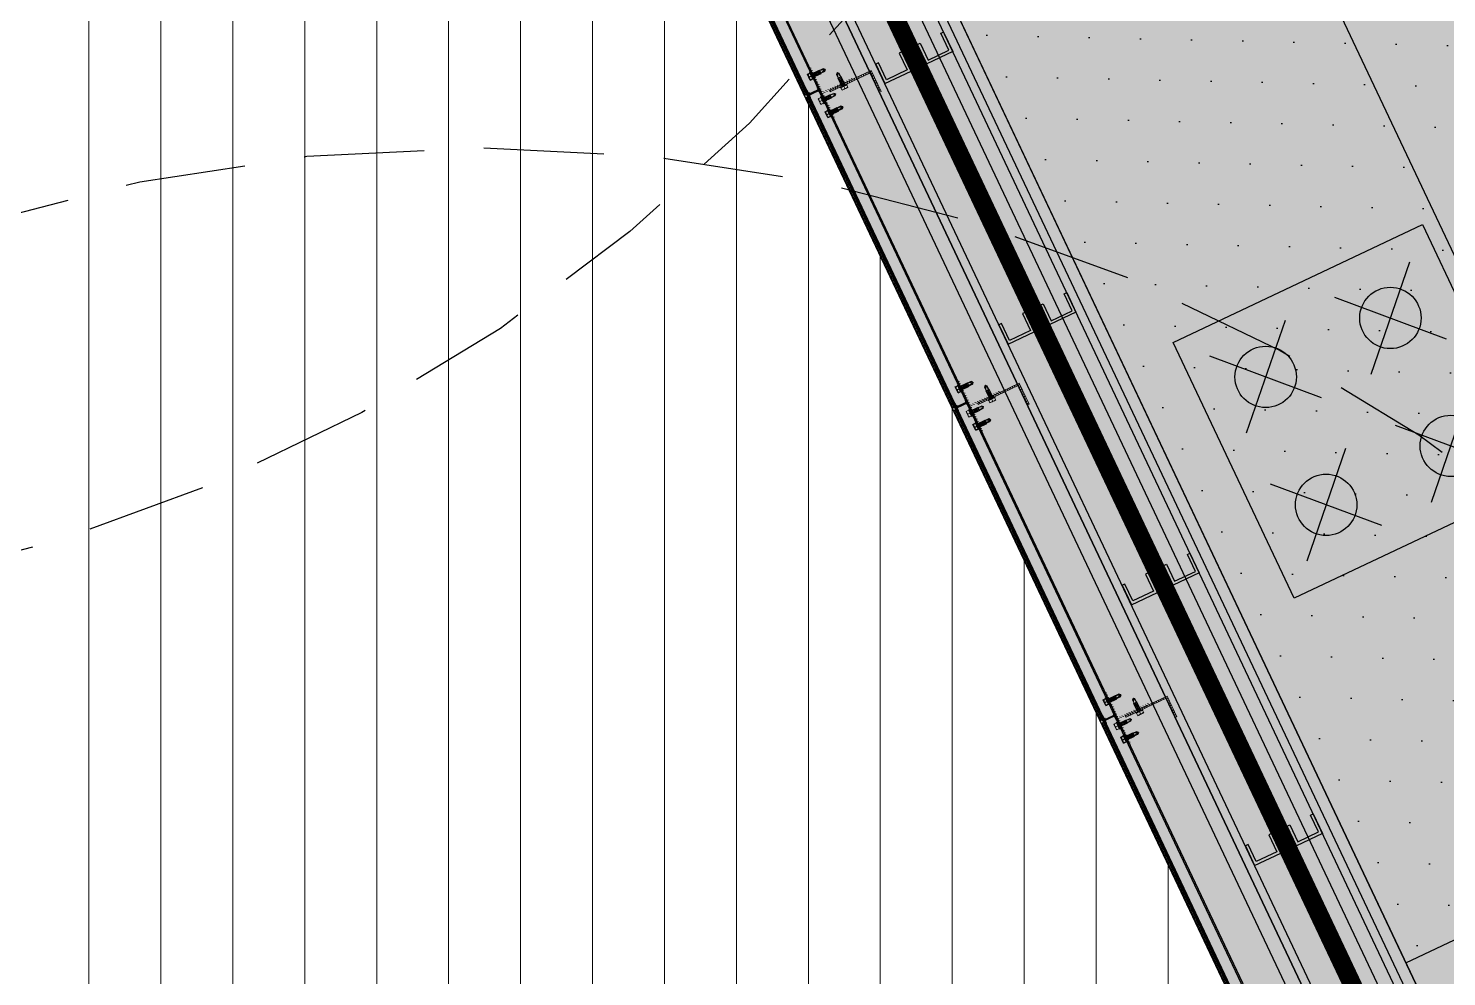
# Model space of a CAD drawing. Header units: metres. Extents: x 678805 to 1359287, y 2747329 to 5497370.
# Drawn here: x 679721.941 to 679724.4, y 2748699.614 to 2748701.259 of the extents above; entities that cross this region are included whole.
import ezdxf
from ezdxf.enums import TextEntityAlignment as Align

# ---------------------------------------------------------------- set-up
doc = ezdxf.new("R2010")
doc.units = ezdxf.units.M
doc.linetypes.add('XREF_MON_BUILDINGS$0$Hidden', pattern=[0.004, 0.002, -0.002])
doc.linetypes.add('XREF_MON_SFT_TREES$0$HIDDEN', pattern=[0.375, 0.25, -0.125])
for name, color, linetype in [('00_XREF_MON_HSC_PAVEMENT', 7, 'Continuous'), ('00_XREF_TWQ_BUILDINGS', 7, 'Continuous'), ('00_XREF_TWQ_SFT_TREES', 7, 'Continuous'), ('XREF_MON_BUILDINGS$0$00-Modulos DEFINIDOS', 7, 'Continuous'), ('XREF_MON_BUILDINGS$0$00-Modulos ROOFS', 2, 'Continuous'), ('XREF_MON_BUILDINGS$0$02-H-INST', 252, 'Continuous'), ('XREF_MON_BUILDINGS$0$02-L-01_Structure t2', 7, 'Continuous'), ('XREF_MON_BUILDINGS$0$02-L-01_Struture aux', 4, 'Continuous'), ('XREF_MON_BUILDINGS$0$02-L-Insulation', 252, 'Continuous'), ('XREF_MON_BUILDINGS$0$02-L-INT Panel', 5, 'Continuous'), ('XREF_MON_BUILDINGS$0$02-L-panel', 5, 'Continuous'), ('XREF_MON_BUILDINGS$0$02_L_Furniture', 7, 'Continuous'), ('XREF_MON_SFT_TREES$0$SL_TREE_CANOPY', 251, 'XREF_MON_SFT_TREES$0$HIDDEN')]:
    doc.layers.add(name, color=color, linetype=linetype)
for name, color, linetype, true_color in [('02-L-Waterfeatures 01', 7, 'Continuous', 0x4da6ff), ('XREF_MON_BUILDINGS$0$0-WIPEOUTS', 7, 'Continuous', 0xffffff), ('XREF_MON_BUILDINGS$0$02-KL-06 Food_Kiosks', 7, 'Continuous', 0xdf5911), ('XREF_MON_SFT_TREES$0$SL_TREE_AZADIRACHTA_INDICA', 7, 'Continuous', 0x9ec82d)]:
    doc.layers.add(name, color=color, linetype=linetype, true_color=true_color)
doc.layers.add('XREF_MON_BUILDINGS$0$00-AUX STRUCTURE', color=3, linetype='Continuous', plot=False)
doc.layers.add('XREF_MON_BUILDINGS$0$00_AUX', color=3, linetype='Continuous', plot=False)
for name, color, linetype, lineweight in [('XREF_MON_BUILDINGS$0$02-H-251', 251, 'Continuous', 0), ('XREF_MON_BUILDINGS$0$02-H-254', 254, 'Continuous', 0), ('XREF_MON_BUILDINGS$0$02-L-01_Structure L', 7, 'Continuous', 5), ('XREF_MON_BUILDINGS$0$02-L-01_Structure T', 8, 'Continuous', 5), ('XREF_MON_GENERAL_LAYOUT$0$02-L-Material Change', 251, 'Continuous', 5)]:
    doc.layers.add(name, color=color, linetype=linetype, lineweight=lineweight)
doc.layers.add('XREF_MON_HSC_PAVEMENT$0$03-TR-Pavement_02_Sealed Gravel', color=7, linetype='Continuous', lineweight=5, true_color=0x38321e)
doc.layers.add('XREF_MON_HSC_PAVEMENT$0$03-TR-Pavement_06_Concrete Slab in situ', color=7, linetype='Continuous', lineweight=9, true_color=0xf7f7f7)
doc.layers.get('XREF_MON_BUILDINGS$0$02-KL-06 Food_Kiosks').off()
doc.layers.get('XREF_MON_SFT_TREES$0$SL_TREE_AZADIRACHTA_INDICA').off()
doc.styles.add('XREF_MON_GENERAL_LAYOUT$0$Standard', font='arial.ttf')
doc.linetypes.add('XREF_MON_BUILDINGS$0$BATTING', pattern='A,0.0001,-0.1,[134,ltypeshp.shx,S=0.1,R=0,X=-0.1,Y=0],-0.2,[134,ltypeshp.shx,S=0.1,R=180,X=0.1,Y=0],-0.1', length=0.4001)

# ---------------------------------------------------------------- blocks, each defined once
blk = doc.blocks.new('XREF_MON_BUILDINGS$0$modulo kiosco')
at = {"layer": 'XREF_MON_BUILDINGS$0$0-WIPEOUTS', "true_color": 0xfcfcfc}
h = blk.add_hatch(color=7, dxfattribs=at)
h.dxf.hatch_style = 1
h.paths.add_polyline_path([(119.6986085139215, -61.62058441969566), (119.6986085125245, -56.82058442011476), (124.4986085132696, -56.82058442058042), (124.4986085123383, -61.62058442132547)])
at = {"layer": 'XREF_MON_BUILDINGS$0$00-Modulos ROOFS', "lineweight": 0}
blk.add_lwpolyline([(119.6986085139215, -61.62058441969566), (119.6986085125245, -56.82058442011476), (124.4986085132696, -56.82058442058042), (124.4986085123383, -61.62058442132547)], close=True, dxfattribs=at)
at = {"layer": 'XREF_MON_BUILDINGS$0$00-Modulos ROOFS'}
blk.add_lwpolyline([(124.4986085137352, -57.12058442062698), (124.4986085132696, -56.82058442058042), (124.1986085125245, -56.82058442151174), (119.9986085128039, -56.82058442034759), (119.6986085125245, -56.82058442011476), (119.6986085125245, -57.12058442085981), (119.6986085134558, -61.32058442058042), (119.6986085139215, -61.62058441969566), (119.9986085128039, -61.62058442062698), (124.1986085125245, -61.62058442109264), (124.4986085123383, -61.62058442132547), (124.4986085128039, -61.32058442081325)], close=True, dxfattribs=at)
blk = doc.blocks.new('XREF_MON_BUILDINGS$0$AUTORROSCANTE')
at = {"layer": 'XREF_MON_BUILDINGS$0$02-L-01_Structure t2', "color": 0}
for p, q in [((-31.20000000000002, 5.629165124598842), (-26.19999999999959, 5.62916512459816)), ((-31.19999999999999, -3.410605131648481e-13), (-26.19999999999976, 0)), ((-2.365309734828713, 2.5), (-25, 2.5)), ((0, 0), (-8.999999999999972, 2.5)), ((0, 0), (-3.600692283157343, -1.09366380576239)), ((0, 0), (-2.365309734828713, 2.5)), ((0, 0), (-2.365309734828713, -2.5)), ((-31.20000000000002, -5.629165124598899), (-26.19999999999948, -5.629165124599581)), ((-2.365309734828713, -2.5), (-25, -2.5)), ((-3.600692283157343, -1.09366380576239), (-2.365309734828713, -2.5))]:
    blk.add_line(p, q, dxfattribs=at)
at = {"layer": 'XREF_MON_BUILDINGS$0$02-L-01_Structure t2', "color": 253}
for p, q in [((-25, 3.149999999999977), (-8.999999999999943, 3.150000000000034)), ((-23.47427264461649, -3.14999999999992), (-25, 2.662522019210144)), ((-21.40651940967126, -3.14999999999992), (-23.06020473028568, 3.149999999999864)), ((-19.338766174726, -3.14999999999992), (-20.99245149534045, 3.14999999999992)), ((-17.27101293978083, -3.14999999999992), (-18.92469826039516, 3.150000000000034)), ((-15.20325970483566, -3.14999999999992), (-16.85694502544993, 3.150000000000034)), ((-13.1355064698904, -3.14999999999992), (-14.78919179050473, 3.149999999999977)), ((-11.06775323494514, -3.14999999999992), (-12.72143855555953, 3.149999999999977)), ((-9, -3.14999999999992), (-10.65368532061433, 3.150000000000034)), ((-9, -3.14999999999992), (-8.999999999999972, 3.150000000000034)), ((-25, -3.149999999999977), (-9, -3.149999999999977)), ((-3.600692283157343, -1.09366380576239), (-9, -2.5))]:
    blk.add_line(p, q, dxfattribs=at)
at = {"layer": 'XREF_MON_BUILDINGS$0$02-L-01_Structure t2', "color": 0}
for points in [[(-31.20000000000002, 5.629165124598842), (-26.19999999999996, 5.629165124598842), (-26.19999999999996, -5.629165124599581), (-31.20000000000002, -5.629165124599581)], [(-26.19999999999951, 6.5), (-25, 6.5), (-25, -6.500000000000057), (-26.19999999999951, -6.500000000000057)]]:
    blk.add_lwpolyline(points, close=True, dxfattribs=at)
for centre, start, end in [((-26.98608579049073, 2.367525475711773), 129.2840388374925, 214.1828116507075), ((-26.98608579049073, -2.366719793068796), 145.8304296466695, 230.7332658614822)]:
    blk.add_arc(centre, 4.213914209509284, start, end, dxfattribs=at)
blk = doc.blocks.new('XREF_MON_BUILDINGS$0$ULMA_Montante VV')
at = {"layer": 'XREF_MON_BUILDINGS$0$02-H-251', "ltscale": 125}
h = blk.add_hatch(dxfattribs=at)
h.set_pattern_fill('ANSI31', color=256, scale=0.001, angle=450, style=0)
h.set_pattern_definition([(134.9999999999999, (-0.05125000000043656, -0.00250000000005457), (-0.002245064030267289, -0.002245064030267287), [])])
edge = h.paths.add_edge_path()
edge.add_line((-0.05095000000073924, -0.00250000000005457), (0.04844999999841093, -0.00250000000005457))
edge.add_arc((0.04844999999841093, -0.002200000000129876), 0.0003, 270, 360)
edge.add_line((0.04874999999992724, -0.002200000000129876), (0.04874999999992724, -0.0003000000001520675))
edge.add_arc((0.04844999999841093, -0.0003000000001520675), 0.0003, 0, 90)
edge.add_line((0.04844999999841093, 0), (0, 0))
edge.add_line((0, 0), (0, 0.05719999999996617))
edge.add_arc((-0.0003000000015163096, 0.05719999999996617), 0.0003, 0, 90)
edge.add_line((-0.0003000000015163096, 0.05749999999989086), (-0.002200000000811997, 0.05749999999989086))
edge.add_arc((-0.002200000000811997, 0.05719999999996617), 0.0003, 90, 180)
edge.add_line((-0.002500000000509317, 0.05719999999996617), (-0.002500000000509317, 0))
edge.add_line((-0.002500000000509317, 0), (-0.05095000000073924, 0))
edge.add_arc((-0.05095000000073924, -0.0003000000001520675), 0.0003, 90, 180)
edge.add_line((-0.05125000000043656, -0.0003000000001520675), (-0.05125000000043656, -0.002200000000129876))
edge.add_arc((-0.05095000000073924, -0.002200000000129876), 0.0003, 180, 270)
blk = doc.blocks.new('XREF_MON_BUILDINGS$0$ULMA_Autotaladrante')
at = {"layer": 'XREF_MON_BUILDINGS$0$02-L-01_Structure T', "color": 252}
for p, q in [((-0.02500000000509317, 2.273736754432321e-13), (-0.02263469026956955, 0.00250000000005457)), ((-0.02500000000509317, 2.273736754432321e-13), (-0.01600000000325963, 0.00250000000005457)), ((-0.02500000000509317, 2.273736754432321e-13), (-0.02263469026956955, -0.002499999999599822)), ((-0.02500000000509317, 2.273736754432321e-13), (-0.02139930772136722, -0.001093663805477263)), ((-0.02263469026956955, 0.00250000000005457), (0, 0.00250000000005457)), ((0, 0.003150000000232467), (-0.01600000000325963, 0.003150000000232467)), ((-0.01600000000325963, -0.003149999999777719), (-0.01600000000325963, 0.003150000000232467)), ((-0.01600000000325963, -0.003149999999777719), (-0.01434631468237058, 0.003150000000232467)), ((-0.01393224676803584, -0.003149999999777719), (-0.01227856144714679, 0.003150000000232467)), ((-0.0118644935323573, -0.003149999999777719), (-0.01021080821146825, 0.003150000000232467)), ((-0.00979674029713351, -0.003149999999777719), (-0.008143054976244457, 0.003150000000232467)), ((-0.00772898706190972, -0.003149999999777719), (-0.006075301741020667, 0.003150000000232467)), ((-0.005661233826231182, -0.003149999999777719), (-0.004007548505342129, 0.003150000000232467)), ((-0.003593480591007392, -0.003149999999777719), (-0.001939795270118339, 0.003150000000232467)), ((-0.001525727355783602, -0.003149999999777719), (0, 0.002662522019363678)), ((0.006200000001172157, 0.005629165124673818), (0.001200000000153523, 0.005629165124673818)), ((0.006200000001172157, 2.273736754432321e-13), (0.001200000000153523, 2.273736754432321e-13)), ((-0.02139930772136722, -0.001093663805477263), (-0.02263469026956955, -0.002499999999599822)), ((-0.02263469026956955, -0.002499999999599822), (0, -0.002499999999599822)), ((-0.02139930772136722, -0.001093663805477263), (-0.01600000000325963, -0.002499999999599822)), ((0, -0.003149999999777719), (-0.01600000000325963, -0.003149999999777719)), ((0.006200000001172157, -0.005629165124219071), (0.001200000000153523, -0.005629165124219071))]:
    blk.add_line(p, q, dxfattribs=at)
for points in [[(0.001200000000153523, 0.006499999999959982), (0, 0.006499999999959982), (0, -0.006499999999732609), (0.001200000000153523, -0.006499999999732609)], [(0.006200000001172157, 0.005629165124673818), (0.001200000000153523, 0.005629165124673818), (0.001200000000153523, -0.005629165124219071), (0.006200000001172157, -0.005629165124219071)]]:
    blk.add_lwpolyline(points, close=True, dxfattribs=at)
for centre, start, end in [((0.001986085791031655, 0.002367525475847287), 325.8171883654993, 50.71596115511253), ((0.001986085791031655, -0.002366719792689764), 309.2667341381091, 34.16957033823044)]:
    blk.add_arc(centre, 0.004213914210367771, start, end, dxfattribs=at)
blk = doc.blocks.new('XREF_MON_BUILDINGS$0$ULMA_Escuadra40x80_Seccion')
at = {"layer": 'XREF_MON_BUILDINGS$0$02-H-251', "ltscale": 125}
h = blk.add_hatch(dxfattribs=at)
h.set_pattern_fill('ANSI31', color=256, scale=0.001, angle=360, style=0)
h.set_pattern_definition([(45, (0, 0), (-0.002245064030267288, 0.002245064030267289), [])])
h.paths.add_polyline_path([(0, 0.0799999999994725), (0.002999999989697244, 0.0799999999994725), (0.002999999989697244, 0.002999999999701686), (0.03999999999359716, 0.002999999999701686), (0.03999999999359716, 0), (0, 0)])
at = {"layer": 'XREF_MON_BUILDINGS$0$02-L-01_Structure L', "linetype": 'Continuous'}
blk.add_lwpolyline([(0, 0.0799999999994725), (0.002999999989697244, 0.0799999999994725), (0.002999999989697244, 0.002999999999701686), (0.03999999999359716, 0.002999999999701686), (0.03999999999359716, 0), (0, 0)], close=True, dxfattribs=at)
blk = doc.blocks.new('XREF_MON_BUILDINGS$0$modul 28 ulma')
at = {"layer": 'XREF_MON_BUILDINGS$0$02-H-251', "linetype": 'XREF_MON_BUILDINGS$0$Hidden', "ltscale": 125}
h = blk.add_hatch(dxfattribs=at)
h.set_pattern_fill('ANSI31', color=256, scale=0.001, angle=450, style=0)
h.set_pattern_definition([(135, (175.1422706030272, -254.473058864619), (-0.002245064030267289, -0.002245064030267288), [])])
edge = h.paths.add_edge_path()
edge.add_line((1.172963272714787, 4.773199522705132), (1.17496327271474, 4.773199522705129))
edge.add_line((1.17496327271474, 4.773199522705128), (1.181834767346891, 4.773444933227553))
edge.add_line((1.181834767346891, 4.773444933227554), (1.18271360036588, 4.774389016675856))
edge.add_arc((1.182933184939522, 4.774184608713881), 0.0003, 407.0499999998804, 497.04999999989184, ccw=False)
edge.add_line((1.183137592901724, 4.774404193287523), (1.184081862870563, 4.773525186638947))
edge.add_line((1.184081862870563, 4.773525186638947), (1.185832181405977, 4.773587698016053))
edge.add_line((1.185832181405977, 4.773587698016053), (1.18671105044846, 4.774531820162444))
edge.add_arc((1.186930635022329, 4.774327412199561), 0.0003, 407.0499999998804, 497.049999999877, ccw=False)
edge.add_line((1.18713504298453, 4.774546996773203), (1.188079351657826, 4.773667954095903))
edge.add_line((1.188079351657826, 4.773667954095903), (1.201034655775722, 4.774130643529213))
edge.add_arc((1.200963272714813, 4.776129369237504), 0.002, 272.045408488778, 359.9999999998918)
edge.add_line((1.202963272714766, 4.7761293692375), (1.202963272714778, 4.782858723717331))
edge.add_line((1.202963272714778, 4.782858723717331), (1.202963272714796, 4.792199522705308))
edge.add_line((1.202963272714796, 4.792199522705308), (1.197813272714838, 4.792199522705318))
edge.add_line((1.197813272714838, 4.792199522705318), (1.19781327271484, 4.793199522705522))
edge.add_line((1.19781327271484, 4.793199522705522), (1.203130666557301, 4.793199522705512))
edge.add_arc((1.203130666557301, 4.793499522705209), 0.0003, 629.9999999998919, 689.9999999998961)
edge.add_line((1.203390474178506, 4.79334952270536), (1.205053465093577, 4.796229907462547))
edge.add_arc((1.205313272714782, 4.796079907462699), 0.0003, 329.99999999989615, 509.9999999998774, ccw=False)
edge.add_line((1.205573080335987, 4.795929907462849), (1.204256499582145, 4.793649522705056))
edge.add_arc((1.20451630720335, 4.793499522705207), 0.0003, 509.9999999998961, 629.9999999998919)
edge.add_line((1.20451630720335, 4.79319952270551), (1.212263272714737, 4.793199522705495))
edge.add_line((1.212263272714737, 4.793199522705494), (1.212263272714735, 4.792199522705291))
edge.add_line((1.212263272714735, 4.792199522705291), (1.206263272714877, 4.792199522705302))
edge.add_line((1.206263272714877, 4.792199522705302), (1.206263272714874, 4.790449522704946))
edge.add_arc((1.206013272714823, 4.790449522704946), 0.0002500000000000272, 179.9999999998918, 359.9999999998918, ccw=False)
edge.add_line((1.205763272714772, 4.790449522704947), (1.205763272714775, 4.792199522705303))
edge.add_line((1.205763272714775, 4.792199522705303), (1.204763272714799, 4.792199522705305))
edge.add_line((1.204763272714799, 4.792199522705305), (1.204763272714768, 4.775955099863568))
edge.add_arc((1.206763272714721, 4.775955099863564), 0.002, 539.9999999998918, 622.552583149694)
edge.add_line((1.206504040235224, 4.773971971395509), (1.212413272714775, 4.773199522705057))
edge.add_line((1.212413272714775, 4.773199522705058), (1.212413272714772, 4.771399522705055))
edge.add_line((1.212413272714772, 4.771399522705055), (1.172963272714784, 4.77139952270513))
edge.add_line((1.172963272714784, 4.77139952270513), (1.172963272714787, 4.773199522705132))
h = blk.add_hatch(dxfattribs=at)
h.set_pattern_fill('ANSI31', color=256, scale=0.001, angle=450, style=0)
h.set_pattern_definition([(135, (175.1422706030272, -253.873058864619), (-0.002245064030267289, -0.002245064030267288), [])])
edge = h.paths.add_edge_path()
edge.add_line((1.772963272714787, 4.773199522703999), (1.77496327271474, 4.773199522703996))
edge.add_line((1.77496327271474, 4.773199522703996), (1.781834767346891, 4.773444933226421))
edge.add_line((1.781834767346891, 4.773444933226421), (1.78271360036588, 4.774389016674722))
edge.add_arc((1.782933184939522, 4.774184608712749), 0.0003, 407.0499999998804, 497.04999999989184, ccw=False)
edge.add_line((1.783137592901724, 4.774404193286391), (1.784081862870563, 4.773525186637815))
edge.add_line((1.784081862870563, 4.773525186637815), (1.785832181405977, 4.773587698014921))
edge.add_line((1.785832181405977, 4.773587698014921), (1.78671105044846, 4.774531820161312))
edge.add_arc((1.786930635022329, 4.774327412198428), 0.0003, 407.0499999998804, 497.049999999877, ccw=False)
edge.add_line((1.787135042984531, 4.77454699677207), (1.788079351657826, 4.773667954094771))
edge.add_line((1.788079351657826, 4.773667954094771), (1.801034655775722, 4.77413064352808))
edge.add_arc((1.800963272714813, 4.776129369236371), 0.002, 272.045408488778, 359.9999999998918)
edge.add_line((1.802963272714766, 4.776129369236367), (1.802963272714778, 4.782858723716197))
edge.add_line((1.802963272714778, 4.782858723716197), (1.802963272714796, 4.792199522704175))
edge.add_line((1.802963272714796, 4.792199522704175), (1.797813272714838, 4.792199522704185))
edge.add_line((1.797813272714838, 4.792199522704185), (1.79781327271484, 4.793199522704389))
edge.add_line((1.79781327271484, 4.793199522704389), (1.803130666557301, 4.793199522704379))
edge.add_arc((1.803130666557301, 4.793499522704076), 0.0003, 629.9999999998919, 689.9999999998961)
edge.add_line((1.803390474178506, 4.793349522704227), (1.805053465093577, 4.796229907461414))
edge.add_arc((1.805313272714782, 4.796079907461565), 0.0003, 329.99999999989615, 509.9999999998774, ccw=False)
edge.add_line((1.805573080335987, 4.795929907461717), (1.804256499582146, 4.793649522703923))
edge.add_arc((1.804516307203351, 4.793499522704074), 0.0003, 509.9999999998961, 629.9999999998919)
edge.add_line((1.80451630720335, 4.793199522704376), (1.812263272714737, 4.793199522704362))
edge.add_line((1.812263272714737, 4.793199522704362), (1.812263272714735, 4.792199522704158))
edge.add_line((1.812263272714735, 4.792199522704158), (1.806263272714877, 4.79219952270417))
edge.add_line((1.806263272714877, 4.792199522704169), (1.806263272714874, 4.790449522703812))
edge.add_arc((1.806013272714823, 4.790449522703813), 0.0002500000000000272, 179.9999999998918, 359.9999999998918, ccw=False)
edge.add_line((1.805763272714772, 4.790449522703813), (1.805763272714775, 4.79219952270417))
edge.add_line((1.805763272714775, 4.79219952270417), (1.804763272714799, 4.792199522704172))
edge.add_line((1.804763272714799, 4.792199522704172), (1.804763272714768, 4.775955099862435))
edge.add_arc((1.806763272714721, 4.775955099862431), 0.002, 539.9999999998918, 622.552583149694)
edge.add_line((1.806504040235224, 4.773971971394377), (1.812413272714775, 4.773199522703925))
edge.add_line((1.812413272714775, 4.773199522703925), (1.812413272714772, 4.771399522703922))
edge.add_line((1.812413272714772, 4.771399522703922), (1.772963272714784, 4.771399522703996))
edge.add_line((1.772963272714784, 4.771399522703996), (1.772963272714787, 4.773199522703999))
h = blk.add_hatch(dxfattribs=at)
h.set_pattern_fill('ANSI31', color=256, scale=0.001, angle=450, style=0)
h.set_pattern_definition([(135, (175.1422706030272, -253.273058864619), (-0.002245064030267289, -0.002245064030267288), [])])
edge = h.paths.add_edge_path()
edge.add_line((2.372963272714788, 4.773199522702867), (2.37496327271474, 4.773199522702863))
edge.add_line((2.37496327271474, 4.773199522702862), (2.381834767346891, 4.773444933225288))
edge.add_line((2.381834767346891, 4.773444933225289), (2.38271360036588, 4.77438901667359))
edge.add_arc((2.382933184939522, 4.774184608711616), 0.0003, 407.0499999998804, 497.04999999989184, ccw=False)
edge.add_line((2.383137592901724, 4.774404193285258), (2.384081862870563, 4.773525186636681))
edge.add_line((2.384081862870563, 4.773525186636681), (2.385832181405977, 4.773587698013787))
edge.add_line((2.385832181405978, 4.773587698013787), (2.38671105044846, 4.774531820160179))
edge.add_arc((2.386930635022329, 4.774327412197295), 0.0003, 407.0499999998804, 497.049999999877, ccw=False)
edge.add_line((2.387135042984531, 4.774546996770938), (2.388079351657826, 4.773667954093638))
edge.add_line((2.388079351657826, 4.773667954093638), (2.401034655775722, 4.774130643526948))
edge.add_arc((2.400963272714813, 4.776129369235238), 0.002, 272.045408488778, 359.9999999998918)
edge.add_line((2.402963272714766, 4.776129369235234), (2.402963272714778, 4.782858723715065))
edge.add_line((2.402963272714778, 4.782858723715065), (2.402963272714796, 4.792199522703043))
edge.add_line((2.402963272714796, 4.792199522703043), (2.397813272714838, 4.792199522703052))
edge.add_line((2.397813272714838, 4.792199522703052), (2.39781327271484, 4.793199522703256))
edge.add_line((2.39781327271484, 4.793199522703256), (2.403130666557301, 4.793199522703246))
edge.add_arc((2.403130666557301, 4.793499522702944), 0.0003, 629.9999999998919, 689.9999999998961)
edge.add_line((2.403390474178507, 4.793349522703094), (2.405053465093577, 4.796229907460281))
edge.add_arc((2.405313272714782, 4.796079907460433), 0.0003, 329.99999999989615, 509.9999999998774, ccw=False)
edge.add_line((2.405573080335987, 4.795929907460583), (2.404256499582146, 4.79364952270279))
edge.add_arc((2.40451630720335, 4.793499522702941), 0.0003, 509.9999999998961, 629.9999999998919)
edge.add_line((2.40451630720335, 4.793199522703244), (2.412263272714737, 4.79319952270323))
edge.add_line((2.412263272714737, 4.793199522703229), (2.412263272714736, 4.792199522703025))
edge.add_line((2.412263272714736, 4.792199522703025), (2.406263272714877, 4.792199522703037))
edge.add_line((2.406263272714877, 4.792199522703037), (2.406263272714874, 4.79044952270268))
edge.add_arc((2.406013272714823, 4.79044952270268), 0.0002500000000000272, 179.9999999998918, 359.9999999998918, ccw=False)
edge.add_line((2.405763272714772, 4.790449522702681), (2.405763272714775, 4.792199522703037))
edge.add_line((2.405763272714776, 4.792199522703037), (2.404763272714799, 4.792199522703039))
edge.add_line((2.404763272714799, 4.792199522703039), (2.404763272714769, 4.775955099861302))
edge.add_arc((2.406763272714721, 4.775955099861299), 0.002, 539.9999999998918, 622.552583149694)
edge.add_line((2.406504040235224, 4.773971971393244), (2.412413272714776, 4.773199522702791))
edge.add_line((2.412413272714776, 4.773199522702792), (2.412413272714772, 4.771399522702789))
edge.add_line((2.412413272714772, 4.771399522702789), (2.372963272714784, 4.771399522702864))
edge.add_line((2.372963272714784, 4.771399522702864), (2.372963272714788, 4.773199522702867))
at = {"layer": 'XREF_MON_BUILDINGS$0$02-H-254', "ltscale": 125}
h = blk.add_hatch(dxfattribs=at)
h.set_pattern_fill('ANSI31', color=256, scale=0.0005, angle=90, style=0)
h.set_pattern_definition([(135, (175.0149670537132, -255.2158170791547), (-0.001122532015133644, -0.001122532015133644), [])])
h.paths.add_polyline_path([(0.5911207436697776, 4.800006427599799), (1.2013327361901, 4.80009314000431), (1.20133273619009, 4.795160951838258), (0.5911207436697683, 4.795075967571711)])
h = blk.add_hatch(dxfattribs=at)
h.set_pattern_fill('ANSI31', color=256, scale=0.0005, angle=90, style=0)
h.set_pattern_definition([(135, (175.0149670537132, -254.6158170791547), (-0.001122532015133644, -0.001122532015133644), [])])
h.paths.add_polyline_path([(1.206463272734364, 4.800093140004299), (1.8013327361901, 4.800093140003177), (1.80133273619009, 4.795160951837126), (1.206463272734355, 4.795162679976212)])
h = blk.add_hatch(dxfattribs=at)
h.set_pattern_fill('ANSI31', color=256, scale=0.0005, angle=90, style=0)
h.set_pattern_definition([(135, (175.0149670537132, -254.0158170791547), (-0.001122532015133644, -0.001122532015133644), [])])
h.paths.add_polyline_path([(1.806463272734364, 4.800093140003167), (2.4013327361901, 4.800093140002044), (2.40133273619009, 4.795160951835992), (1.806463272734355, 4.795162679975079)])
h = blk.add_hatch(dxfattribs=at)
h.set_pattern_fill('ANSI31', color=256, scale=0.0005, angle=90, style=0)
h.set_pattern_definition([(135, (175.0149670537132, -253.4158170791547), (-0.001122532015133644, -0.001122532015133644), [])])
h.paths.add_polyline_path([(2.406463272734364, 4.800093140002034), (3.001332736190099, 4.800093140000912), (3.00133273619009, 4.79516095183486), (2.406463272734355, 4.795162679973947)])
at = {"layer": 'XREF_MON_BUILDINGS$0$02-L-01_Struture aux'}
for p, q in [((0.03668570605673768, 4.77326162960387), (4.7678847740884, 4.773261654730605)), ((0.04497389649033469, 4.773350829166163), (4.7678847740884, 4.773350854301896)), ((4.7678847740884, 4.771400967883511), (0.04497389653592977, 4.771400831865225))]:
    blk.add_line(p, q, dxfattribs=at)
at = {"layer": 'XREF_MON_BUILDINGS$0$02-L-01_Struture aux', "linetype": 'XREF_MON_BUILDINGS$0$Hidden'}
for p, q in [((1.172963272714787, 4.773199522705132), (1.17496327271474, 4.773199522705128)), ((1.172963272714784, 4.77139952270513), (1.172963272714787, 4.773199522705132)), ((1.174213272714815, 4.77319952270513), (1.17496327271474, 4.773199522705128)), ((1.181834767346891, 4.773444933227554), (1.17496327271474, 4.773199522705128)), ((1.18271360036588, 4.774389016675856), (1.181834767346891, 4.773444933227554)), ((1.183137592901724, 4.774404193287523), (1.184081862870563, 4.773525186638947)), ((1.185832181405977, 4.773587698016053), (1.184081862870563, 4.773525186638947)), ((1.18671105044846, 4.774531820162444), (1.185832181405977, 4.773587698016053)), ((1.18713504298453, 4.774546996773203), (1.188079351657826, 4.773667954095903)), ((1.201034655775722, 4.774130643529213), (1.188079351657826, 4.773667954095903)), ((1.197813272714838, 4.792199522705318), (1.19781327271484, 4.793199522705522)), ((1.19781327271484, 4.793199522705522), (1.203130666557301, 4.793199522705511)), ((1.197813272714838, 4.792199522705318), (1.202963272714796, 4.792199522705308)), ((1.202963272714778, 4.782858723717331), (1.202963272714796, 4.792199522705308)), ((1.202963272714766, 4.7761293692375), (1.202963272714778, 4.782858723717331)), ((1.205053465093577, 4.796229907462547), (1.203390474178506, 4.79334952270536)), ((1.205573080335987, 4.795929907462849), (1.204256499582145, 4.793649522705056)), ((1.20451630720335, 4.79319952270551), (1.212263272714737, 4.793199522705494)), ((1.204763272714768, 4.775955099863568), (1.204763272714799, 4.792199522705305)), ((1.204763272714799, 4.792199522705305), (1.205963272714782, 4.792199522705302)), ((1.205963272714779, 4.790449522704946), (1.205963272714782, 4.792199522705302)), ((1.206463272714884, 4.792199522705301), (1.212263272714735, 4.792199522705291)), ((1.206463272714824, 4.790449522704945), (1.206463272714884, 4.792199522705301)), ((1.206504040235224, 4.773971971395509), (1.212413272714775, 4.773199522705058)), ((1.212263272714735, 4.792199522705291), (1.212263272714737, 4.793199522705494)), ((1.212413272714772, 4.771399522705055), (1.212413272714775, 4.773199522705058)), ((1.772963272714787, 4.773199522703999), (1.77496327271474, 4.773199522703996)), ((1.772963272714784, 4.771399522703996), (1.772963272714787, 4.773199522703999)), ((1.774213272714815, 4.773199522703997), (1.77496327271474, 4.773199522703996)), ((1.781834767346891, 4.773444933226421), (1.77496327271474, 4.773199522703996)), ((1.78271360036588, 4.774389016674722), (1.781834767346891, 4.773444933226421)), ((1.783137592901724, 4.774404193286391), (1.784081862870563, 4.773525186637815)), ((1.785832181405977, 4.773587698014921), (1.784081862870563, 4.773525186637815)), ((1.78671105044846, 4.774531820161312), (1.785832181405977, 4.773587698014921)), ((1.787135042984531, 4.77454699677207), (1.788079351657826, 4.773667954094771)), ((1.801034655775722, 4.774130643528081), (1.788079351657826, 4.773667954094771)), ((1.797813272714838, 4.792199522704185), (1.79781327271484, 4.793199522704389)), ((1.79781327271484, 4.793199522704389), (1.803130666557301, 4.793199522704379)), ((1.797813272714838, 4.792199522704185), (1.802963272714796, 4.792199522704175)), ((1.802963272714778, 4.782858723716197), (1.802963272714796, 4.792199522704175)), ((1.802963272714766, 4.776129369236367), (1.802963272714778, 4.782858723716197)), ((1.805053465093577, 4.796229907461415), (1.803390474178506, 4.793349522704227)), ((1.805573080335987, 4.795929907461717), (1.804256499582146, 4.793649522703923)), ((1.80451630720335, 4.793199522704376), (1.812263272714737, 4.793199522704362)), ((1.804763272714768, 4.775955099862435), (1.804763272714799, 4.792199522704172)), ((1.804763272714799, 4.792199522704172), (1.805963272714782, 4.79219952270417)), ((1.805963272714779, 4.790449522703813), (1.805963272714782, 4.79219952270417)), ((1.806463272714884, 4.792199522704169), (1.812263272714735, 4.792199522704158)), ((1.806463272714824, 4.790449522703812), (1.806463272714884, 4.792199522704169)), ((1.806504040235224, 4.773971971394377), (1.812413272714775, 4.773199522703925)), ((1.812263272714735, 4.792199522704158), (1.812263272714737, 4.793199522704362)), ((1.812413272714772, 4.771399522703922), (1.812413272714775, 4.773199522703925)), ((2.372963272714788, 4.773199522702867), (2.37496327271474, 4.773199522702862)), ((2.372963272714784, 4.771399522702864), (2.372963272714788, 4.773199522702867)), ((2.374213272714815, 4.773199522702864), (2.37496327271474, 4.773199522702862)), ((2.381834767346891, 4.773444933225289), (2.37496327271474, 4.773199522702862)), ((2.38271360036588, 4.77438901667359), (2.381834767346891, 4.773444933225289)), ((2.383137592901724, 4.774404193285258), (2.384081862870563, 4.773525186636681)), ((2.385832181405978, 4.773587698013787), (2.384081862870563, 4.773525186636681)), ((2.38671105044846, 4.774531820160179), (2.385832181405978, 4.773587698013787)), ((2.387135042984531, 4.774546996770938), (2.388079351657826, 4.773667954093638)), ((2.401034655775722, 4.774130643526948), (2.388079351657826, 4.773667954093638)), ((2.397813272714838, 4.792199522703052), (2.39781327271484, 4.793199522703256)), ((2.39781327271484, 4.793199522703256), (2.403130666557301, 4.793199522703246)), ((2.397813272714838, 4.792199522703052), (2.402963272714796, 4.792199522703043)), ((2.402963272714778, 4.782858723715065), (2.402963272714796, 4.792199522703043)), ((2.402963272714766, 4.776129369235234), (2.402963272714778, 4.782858723715065)), ((2.405053465093577, 4.796229907460282), (2.403390474178507, 4.793349522703094)), ((2.405573080335987, 4.795929907460583), (2.404256499582146, 4.79364952270279)), ((2.40451630720335, 4.793199522703244), (2.412263272714737, 4.793199522703229)), ((2.404763272714769, 4.775955099861302), (2.404763272714799, 4.792199522703039)), ((2.404763272714799, 4.792199522703039), (2.405963272714782, 4.792199522703037)), ((2.405963272714779, 4.790449522702681), (2.405963272714782, 4.792199522703037)), ((2.406463272714884, 4.792199522703037), (2.412263272714736, 4.792199522703025)), ((2.406463272714824, 4.79044952270268), (2.406463272714884, 4.792199522703037)), ((2.406504040235224, 4.773971971393244), (2.412413272714776, 4.773199522702792)), ((2.412263272714736, 4.792199522703025), (2.412263272714737, 4.793199522703229)), ((2.412413272714772, 4.771399522702789), (2.412413272714776, 4.773199522702792)), ((1.172963272714784, 4.77139952270513), (1.212413272714772, 4.771399522705055)), ((1.772963272714784, 4.771399522703996), (1.812413272714772, 4.771399522703922)), ((2.372963272714784, 4.771399522702864), (2.412413272714772, 4.771399522702789))]:
    blk.add_line(p, q, dxfattribs=at)
at = {"layer": 'XREF_MON_BUILDINGS$0$02-L-01_Struture aux', "linetype": 'Continuous'}
for p, q in [((0.280027391897681, 4.615003940445589), (4.520027391901266, 4.615003940441488)), ((0.280027391897681, 4.58500394043294), (4.520027391901266, 4.585003940428839))]:
    blk.add_line(p, q, dxfattribs=at)
at = {"layer": 'XREF_MON_BUILDINGS$0$02-L-01_Struture aux'}
for points in [[(4.7678847740884, 4.793245561144407), (0.04497381577438743, 4.793245536924564)], [(0.0449738960431619, 4.792475385054763), (4.7678847740884, 4.792475409274606)], [(4.7678847740884, 4.793156358205519), (0.1303289218540751, 4.793156361923399)], [(0.1303289218540736, 4.792386210053597), (4.7678847740884, 4.792386206335718)]]:
    blk.add_lwpolyline(points, dxfattribs=at)
at = {"layer": 'XREF_MON_BUILDINGS$0$02-L-01_Struture aux', "linetype": 'Continuous'}
for points in [[(0.9024935491775352, 4.665003940428823), (0.865027391886457, 4.665003940435161), (0.865027391886457, 4.61500394043515), (0.9024935491775352, 4.615003940435178), (0.9024935491775352, 4.620003940435174), (0.8700273918864809, 4.620003940435145), (0.8700273918864809, 4.660003940434313), (0.9024935491851522, 4.660003940428828), (0.9024935491851522, 4.665003940428823)], [(1.402493549177535, 4.665003940428823), (1.365027391886457, 4.665003940435161), (1.365027391886457, 4.61500394043515), (1.402493549177535, 4.615003940435178), (1.402493549177535, 4.620003940435174), (1.370027391886481, 4.620003940435145), (1.370027391886481, 4.660003940434313), (1.402493549185152, 4.660003940428828), (1.402493549185152, 4.665003940428823)], [(1.902493549177535, 4.665003940428823), (1.865027391886457, 4.665003940435161), (1.865027391886457, 4.61500394043515), (1.902493549177535, 4.615003940435178), (1.902493549177535, 4.620003940435174), (1.870027391886481, 4.620003940435145), (1.870027391886481, 4.660003940434313), (1.902493549185152, 4.660003940428828), (1.902493549185152, 4.665003940428823)], [(2.402493549177535, 4.665003940428823), (2.365027391886457, 4.665003940435161), (2.365027391886457, 4.61500394043515), (2.402493549177535, 4.615003940435178), (2.402493549177535, 4.620003940435174), (2.370027391886481, 4.620003940435145), (2.370027391886481, 4.660003940434313), (2.402493549185152, 4.660003940428828), (2.402493549185152, 4.665003940428823)], [(0.9024935491775352, 4.535003940441504), (0.865027391886457, 4.535003940435166), (0.865027391886457, 4.585003940435177), (0.9024935491775352, 4.585003940435149), (0.9024935491775352, 4.580003940435153), (0.8700273918864809, 4.580003940435182), (0.8700273918864809, 4.540003940436014), (0.9024935491851522, 4.540003940441499), (0.9024935491851522, 4.535003940441504)], [(1.402493549177535, 4.535003940441504), (1.365027391886457, 4.535003940435166), (1.365027391886457, 4.585003940435177), (1.402493549177535, 4.585003940435149), (1.402493549177535, 4.580003940435153), (1.370027391886481, 4.580003940435182), (1.370027391886481, 4.540003940436014), (1.402493549185152, 4.540003940441499), (1.402493549185152, 4.535003940441504)], [(1.902493549177535, 4.535003940441504), (1.865027391886457, 4.535003940435166), (1.865027391886457, 4.585003940435177), (1.902493549177535, 4.585003940435149), (1.902493549177535, 4.580003940435153), (1.870027391886481, 4.580003940435182), (1.870027391886481, 4.540003940436014), (1.902493549185152, 4.540003940441499), (1.902493549185152, 4.535003940441504)], [(2.402493549177535, 4.535003940441504), (2.365027391886457, 4.535003940435166), (2.365027391886457, 4.585003940435177), (2.402493549177535, 4.585003940435149), (2.402493549177535, 4.580003940435153), (2.370027391886481, 4.580003940435182), (2.370027391886481, 4.540003940436014), (2.402493549185152, 4.540003940441499), (2.402493549185152, 4.535003940441504)]]:
    blk.add_lwpolyline(points, dxfattribs=at)
at = {"layer": 'XREF_MON_BUILDINGS$0$02-L-01_Struture aux', "linetype": 'XREF_MON_BUILDINGS$0$Hidden'}
for centre, radius, start, end in [((1.182933184939522, 4.774184608713881), 0.0003, 47.0499999938589, 137.0500000256486), ((1.186930635022329, 4.774327412199561), 0.0003, 47.0499999938589, 137.0499999280946), ((1.200963272714813, 4.776129369237504), 0.002, 272.0454084859884, 359.9999999998918), ((1.203130666557301, 4.793499522705209), 0.0003, 269.9999999998919, 330.0000000316022), ((1.20451630720335, 4.793499522705207), 0.0003, 150.0000000316032, 269.9999999998919), ((1.206763272714721, 4.775955099863564), 0.002, 179.9999999998918, 262.5525831494443), ((1.205313272714782, 4.796079907462699), 0.0003, 330.0000000316022, 150.0000000316032), ((1.20621327271483, 4.790449522704946), 0.0002500000000000272, 179.9999999998918, 359.9999999998918), ((1.782933184939522, 4.774184608712749), 0.0003, 47.0499999938589, 137.0500000256486), ((1.786930635022329, 4.774327412198428), 0.0003, 47.0499999938589, 137.0499999280946), ((1.800963272714813, 4.776129369236371), 0.002, 272.0454084859884, 359.9999999998918), ((1.803130666557301, 4.793499522704076), 0.0003, 269.9999999998919, 330.0000000316022), ((1.804516307203351, 4.793499522704074), 0.0003, 150.0000000316032, 269.9999999998919), ((1.806763272714721, 4.775955099862431), 0.002, 179.9999999998918, 262.5525831494443), ((1.805313272714782, 4.796079907461565), 0.0003, 330.0000000316022, 150.0000000316032), ((1.80621327271483, 4.790449522703812), 0.0002500000000000272, 179.9999999998918, 359.9999999998918), ((2.382933184939522, 4.774184608711616), 0.0003, 47.0499999938589, 137.0500000256486), ((2.386930635022329, 4.774327412197295), 0.0003, 47.0499999938589, 137.0499999280946), ((2.400963272714813, 4.776129369235238), 0.002, 272.0454084859884, 359.9999999998918), ((2.403130666557301, 4.793499522702944), 0.0003, 269.9999999998919, 330.0000000316022), ((2.40451630720335, 4.793499522702941), 0.0003, 150.0000000316032, 269.9999999998919), ((2.406763272714721, 4.775955099861299), 0.002, 179.9999999998918, 262.5525831494443), ((2.405313272714782, 4.796079907460433), 0.0003, 330.0000000316022, 150.0000000316032), ((2.40621327271483, 4.79044952270268), 0.0002500000000000272, 179.9999999998918, 359.9999999998918)]:
    blk.add_arc(centre, radius, start, end, dxfattribs=at)
at = {"layer": 'XREF_MON_BUILDINGS$0$02-L-Insulation', "linetype": 'XREF_MON_BUILDINGS$0$BATTING', "ltscale": 0.08}
blk.add_line((4.722771944576634, 4.70536238979071), (0.08666075814905105, 4.705362389799463), dxfattribs=at)
at = {"layer": 'XREF_MON_BUILDINGS$0$02-L-Insulation', "linetype": 'XREF_MON_BUILDINGS$0$BATTING', "ltscale": 0.04}
blk.add_line((0.2850273918977049, 4.560003940439699), (4.520027391901266, 4.560003940435598), dxfattribs=at)
at = {"layer": 'XREF_MON_BUILDINGS$0$02-L-INT Panel', "linetype": 'Continuous'}
for p, q in [((0.1200273918973718, 4.680003940439263), (4.680027391902598, 4.680003940437194)), ((4.680027391903912, 4.680003940435879), (0.1200273918998615, 4.680003940443153)), ((0.280027391897681, 4.680003940437351), (4.345027391906086, 4.680003940433251)), ((0.280027391897681, 4.665003940439262), (4.520027391901266, 4.665003940435161)), ((0.280027391897681, 4.535003940437405), (4.520027391901266, 4.535003940433304)), ((0.280027391897681, 4.520003940439266), (4.520027391904392, 4.520003940435165)), ((0.300027391897681, 4.500003940439247), (4.500027391904373, 4.500003940435185))]:
    blk.add_line(p, q, dxfattribs=at)
at = {"layer": 'XREF_MON_BUILDINGS$0$02-L-panel'}
blk.add_line((0.6071805997342956, 4.795172737247491), (4.776253706839523, 4.795160602530217), dxfattribs=at)
for points in [[(1.20133273619009, 4.795162300430037), (1.2013327361901, 4.80009314000431), (0.5911207436697776, 4.800003940434135), (0.5911207436697683, 4.795078454737376), (1.20133273619009, 4.795162300430037)], [(1.80133273619009, 4.795162300428904), (1.8013327361901, 4.800093140003177), (1.206463272734364, 4.800093140004299), (1.206463272734355, 4.79516765430754), (1.80133273619009, 4.795167654306417)], [(2.40133273619009, 4.795162300427771), (2.4013327361901, 4.800093140002044), (1.806463272734364, 4.800093140003167), (1.806463272734355, 4.795167654306407), (2.40133273619009, 4.795162300427771)], [(3.00133273619009, 4.795162300426639), (3.001332736190099, 4.800093140000912), (2.406463272734364, 4.800093140002034), (2.406463272734355, 4.795167654305275), (3.00133273619009, 4.795162300426639)]]:
    blk.add_lwpolyline(points, dxfattribs=at)
at = {"layer": 'XREF_MON_BUILDINGS$0$02-L-panel', "ltscale": 125}
for points in [[(1.206463272734355, 4.795167654307541), (1.206463272734364, 4.8000931400043)], [(1.806463272734355, 4.795167654306408), (1.806463272734364, 4.800093140003168)], [(2.406463272734355, 4.795167654305276), (2.406463272734364, 4.800093140002035)]]:
    blk.add_lwpolyline(points, dxfattribs=at)
at = {"layer": 'XREF_MON_BUILDINGS$0$02-L-01_Struture aux', "xscale": 0.001000000003841706, "yscale": 0.001000000003841706, "zscale": 0.001000000003841706, "rotation": 269.9999999998918}
for p in [(1.159717932819591, 4.748572070590983), (1.231560979294601, 4.748449522800905), (1.759717932819591, 4.74857207058985), (1.831560979294601, 4.748449522799772), (2.359717932819591, 4.748572070588717), (2.431560979294601, 4.748449522798639)]:
    blk.add_blockref('XREF_MON_BUILDINGS$0$AUTORROSCANTE', p, dxfattribs=at)
at = {"layer": 'XREF_MON_BUILDINGS$0$02-L-01_Struture aux', "xscale": -1}
for name, p, rotation in [('XREF_MON_BUILDINGS$0$ULMA_Autotaladrante', (1.185345954324626, 4.774772203567518), 269.9952589478254), ('XREF_MON_BUILDINGS$0$ULMA_Autotaladrante', (1.785345954324626, 4.774772203566386), 269.9952589478254), ('XREF_MON_BUILDINGS$0$ULMA_Autotaladrante', (2.385345954324626, 4.774772203565252), 269.9952589478254), ('XREF_MON_BUILDINGS$0$ULMA_Montante VV', (1.198113644628305, 4.768899522704942), 179.9999999998918), ('XREF_MON_BUILDINGS$0$ULMA_Escuadra40x80_Seccion', (1.195613644627323, 4.676836618772288), 359.9999999998918), ('XREF_MON_BUILDINGS$0$ULMA_Montante VV', (1.798113644628305, 4.768899522703809), 179.9999999998918), ('XREF_MON_BUILDINGS$0$ULMA_Escuadra40x80_Seccion', (1.795613644627323, 4.676836618771156), 359.9999999998918), ('XREF_MON_BUILDINGS$0$ULMA_Montante VV', (2.398113644628305, 4.768899522702676), 179.9999999998918), ('XREF_MON_BUILDINGS$0$ULMA_Escuadra40x80_Seccion', (2.395613644627323, 4.676836618770023), 359.9999999998918), ('XREF_MON_BUILDINGS$0$ULMA_Autotaladrante', (1.192613644639563, 4.731565029868801), 359.9905178906978), ('XREF_MON_BUILDINGS$0$ULMA_Autotaladrante', (1.792613644639563, 4.731565029867667), 359.9905178906978), ('XREF_MON_BUILDINGS$0$ULMA_Autotaladrante', (2.392613644639563, 4.731565029866535), 359.9905178906978)]:
    blk.add_blockref(name, p, dxfattribs=dict(at, rotation=rotation))
blk = doc.blocks.new('XREF_MON_BUILDINGS$0$A$C35545478')
at = {"layer": 'XREF_MON_BUILDINGS$0$02-H-INST', "linetype": 'Continuous'}
h = blk.add_hatch(dxfattribs=at)
h.set_pattern_fill('DOTS', color=256, scale=0.05)
h.set_pattern_definition([(0, (-76.5565517854345, 77.5372815170495), (0.0396875, 0.079375), [0, -0.079375])])
h.paths.add_polyline_path([(-0.3000891995673136, -0.3000891995623078), (-4.500089199574006, -0.3000891995582577), (-4.500334922779903, -2.400172620986467), (-0.3000891995693422, -2.399999356579158)])
at = {"layer": 'XREF_MON_BUILDINGS$0$00-AUX STRUCTURE', "linetype": 'Continuous', "const_width": 0.03}
blk.add_lwpolyline([(-4.520089199574318, -0.200089199558235), (-0.2800891995704191, -0.200089199558235)], dxfattribs=at)
at = {"layer": 'XREF_MON_BUILDINGS$0$00_AUX', "linetype": 'Continuous'}
blk.add_lwpolyline([(-0.3000891995673136, -0.3000891995623078), (-4.500089199574006, -0.3000891995582577), (-4.500334922779903, -2.400172620986467), (-0.3000891995693422, -2.399999356579158)], close=True, dxfattribs=at)
at = {"layer": 'XREF_MON_BUILDINGS$0$02_L_Furniture', "linetype": 'Continuous'}
for p, q in [((-3.348716506471977, -0.5865763914714961), (-3.496537510713825, -0.442466273918555)), ((-3.496537510713825, -0.5865763914714961), (-3.348716506471977, -0.442466273918555)), ((-3.103310243415184, -0.5865763914714961), (-3.251131247657032, -0.442466273918555)), ((-3.251131247657032, -0.5865763914714961), (-3.103310243415184, -0.442466273918555)), ((-3.348716506471977, -0.6817118777400282), (-3.496537510713825, -0.8258219952929693)), ((-3.496537510713825, -0.6817118777400282), (-3.348716506471977, -0.8258219952929693)), ((-3.103310243415184, -0.6817118777400282), (-3.251131247657032, -0.8258219952929693)), ((-3.251131247657032, -0.6817118777400282), (-3.103310243415184, -0.8258219952929693)), ((-2.399923877939575, -0.9000891995623022), (-4.199923876189434, -0.9000891995622595))]:
    blk.add_line(p, q, dxfattribs=at)
blk.add_lwpolyline([(-4.199923876189434, -0.3000891995623078), (-4.199923876189434, -4.200087641629949), (-0.3000891995673136, -4.2000876417124)], dxfattribs=at)
blk.add_lwpolyline([(-3.545330140121298, -0.3948985307842889), (-3.054517614007711, -0.3948985307842889), (-3.054517614007711, -0.8733897384272353), (-3.545330140121298, -0.8733897384272353)], close=True, dxfattribs=at)
for centre in [(-3.422627008592901, -0.5145213326950255), (-3.177220745536108, -0.5145213326950255), (-3.422627008592901, -0.7537669365164987), (-3.177220745536108, -0.7537669365164987)]:
    blk.add_circle(centre, 0.0532215763251461, dxfattribs=at)
at = {"linetype": 'Continuous'}
blk.add_blockref('XREF_MON_BUILDINGS$0$modul 28 ulma', (-4.800116591471687, -4.8000931399975), dxfattribs=at)
blk = doc.blocks.new('XREF_MON_BUILDINGS')
at = {"layer": 'XREF_MON_BUILDINGS$0$02-KL-06 Food_Kiosks', "linetype": 'Continuous', "xscale": -1, "rotation": 25.30411493754722}
blk.add_blockref('XREF_MON_BUILDINGS$0$modulo kiosco', (679810.5300833946, 2748807.888811082), dxfattribs=at)
at = {"layer": 'XREF_MON_BUILDINGS$0$00-Modulos DEFINIDOS', "rotation": 115.3042225096491}
blk.add_blockref('XREF_MON_BUILDINGS$0$A$C35545478', (679722.2632983262, 2748703.306513396), dxfattribs=at)
blk = doc.blocks.new('XREF_MON_SFT_TREES$0$Azadirachta_indica')
at = {"layer": 'XREF_MON_SFT_TREES$0$SL_TREE_CANOPY', "linetype": 'XREF_MON_SFT_TREES$0$HIDDEN'}
blk.add_circle((0, 0), 3.5, dxfattribs=at)
blk = doc.blocks.new('XREF_MON_SFT_TREES')
at = {"layer": 'XREF_MON_SFT_TREES$0$SL_TREE_AZADIRACHTA_INDICA', "xscale": 0.8333333332694233, "yscale": 0.8333333332694233, "zscale": 0.8333333332694233}
for p in [(679721.1285940629, 2748703.156762887), (679722.7216591873, 2748698.135215627)]:
    blk.add_blockref('XREF_MON_SFT_TREES$0$Azadirachta_indica', p, dxfattribs=at)
blk = doc.blocks.new('XREF_MON_HSC_PAVEMENT')
at = {"layer": 'XREF_MON_HSC_PAVEMENT$0$03-TR-Pavement_02_Sealed Gravel', "linetype": 'Continuous'}
h = blk.add_hatch(dxfattribs=at)
h.set_pattern_fill('ANSI31', color=256, scale=0.0393, angle=45)
h.set_pattern_definition([(90, (652974.1167151183, 2717198.732228751), (-0.1247775, 0), [])])
h.paths.add_polyline_path([(679722.2632983257, 2748703.306513397), (679726.6027472288, 2748705.358142802), (679728.6543766476, 2748701.018693906), (679724.3149277311, 2748698.967064495)])
h.paths.add_polyline_path([(679741.597745589, 2748685.371755096), (679727.6744771745, 2748707.71271276), (679672.4123226875, 2748689.461559886), (679674.3329457596, 2748683.62406591)])
at = {"layer": 'XREF_MON_HSC_PAVEMENT$0$03-TR-Pavement_06_Concrete Slab in situ', "linetype": 'Continuous'}
h = blk.add_hatch(color=256, dxfattribs=at)
h.dxf.hatch_style = 1
h.paths.add_polyline_path([(679728.6543766473, 2748701.018693906), (679726.6027472288, 2748705.358142802), (679722.2632983257, 2748703.306513397), (679724.3149277313, 2748698.967064495)])
blk = doc.blocks.new('XREF_MON_GENERAL_LAYOUT')
at = {"layer": 'XREF_MON_GENERAL_LAYOUT$0$02-L-Material Change'}
blk.add_lwpolyline([(679722.2632983257, 2748703.306513397), (679726.6027472288, 2748705.358142802), (679728.6543766473, 2748701.018693906), (679724.3149277313, 2748698.967064495)], close=True, dxfattribs=at)
at = {"style": 'XREF_MON_GENERAL_LAYOUT$0$Standard'}
for tag, height, rotation, p in [('604,00', 1, 330.2642936667779, (679905.770310239, 2748776.557787406)), ('603,00', 1, 330.2642936667779, (679901.860927013, 2748753.477248972)), ('600,00', 1, 133.8259836638873, (679944.5968217494, 2748745.152639077)), ('602,00', 1, 330.2642936667779, (679883.3191980837, 2748738.726865312)), ('601,00', 1, 117.8905743169221, (679920.9720408977, 2748732.870057053)), ('601,00', 1, 330.2642936667779, (679864.7774691544, 2748723.976481652)), ('600,00', 1, 40.88332108062335, (679777.4053656742, 2748705.443575754, 1.169999999973397)), ('602,00', 1, 330.2642936667779, (679941.2749349186, 2748705.483031567)), ('601,00', 1, 40.88332108062335, (679701.7983696235, 2748703.888586182, 1.169999999973397)), ('598,00', 0.9999999999999999, 62.09100844466732, (679810.2666232066, 2748702.618736548)), ('600,00', 1, 330.2642936667779, (679877.7814736818, 2748691.131234986)), ('600,00', 0.9999999999999999, 19.55108886768879, (679920.4438211058, 2748685.495504646)), ('601,00', 1, 330.2642936667779, (679934.8129193163, 2748683.803636156)), ('599,00', 1, 330.2642936667779, (679854.5671008349, 2748679.061113989)), ('600,00', 1, 88.39282059591216, (679743.9134691327, 2748675.571576328)), ('599,00', 0.9999999999999998, 20.60862043003912, (679924.2598928241, 2748675.216416284)), ('601,00', 1, 88.39282059591216, (679728.0345944045, 2748671.317844195, -2)), ('602,00', 1, 88.39282059591216, (679711.8257639392, 2748665.966083916, -1)), ('603,00', 1, 88.39282059591216, (679695.6151318625, 2748660.611015213)), ('599,00', 1, 40.88332108062335, (679788.8072719976, 2748655.829159783, 1.169999999973397)), ('601,00', 1, 40.88332108062335, (679627.6123405045, 2748644.602575284, 1.169999999973397)), ('603,00', 0.9999999999999999, 41.70580600405471, (679702.4989019763, 2748628.484392532, 1.169999999925494)), ('600,00', 1, 40.88332108062335, (679645.924961585, 2748597.926138933, 1.169999999973397)), ('599,00', 1, 34.22767859632935, (679673.5743901337, 2748555.136007577, 5.33999999991769))]:
    blk.add_attdef(tag, text='', height=height, rotation=rotation, dxfattribs=at).set_placement(p, align=Align.MIDDLE)
at = {"ltscale": 0.3, "style": 'XREF_MON_GENERAL_LAYOUT$0$Standard'}
for tag, height, rotation, p in [('603,50', 1, 330.2642936667779, (679911.500620042, 2748760.570188188)), ('602,50', 1, 330.2642936667779, (679892.8646878856, 2748745.846442295)), ('600,50', 1, 133.8259836638873, (679933.0482653556, 2748738.729379551)), ('601,50', 1, 330.2642936667779, (679873.5807466183, 2748731.671495228)), ('601,50', 0.9999999999999999, 101.285674792814, (679909.5220062692, 2748726.945334854)), ('602,50', 1, 330.2642936667779, (679948.6248547818, 2748713.859774644)), ('600,50', 1, 39.60595393010205, (679743.242567131, 2748706.971262414)), ('600,50', 1, 330.2642936667779, (679880.2659989139, 2748702.726026631)), ('600,50', 0.9999999999999999, 17.35374479888441, (679917.6150982407, 2748690.553931213)), ('599,50', 1, 330.2642936667779, (679867.1974978975, 2748684.716235158)), ('599,50', 0.9999999999999999, 18.89438680505554, (679921.7103896159, 2748680.578430657)), ('599,50', 1, 39.60595393010205, (679778.9914550197, 2748677.241243556)), ('600,50', 1, 88.39282059591216, (679735.9248694875, 2748673.586085743)), ('601,50', 1, 88.39282059591216, (679719.9062925801, 2748668.580993867)), ('602,50', 1, 88.39282059591216, (679703.4737899266, 2748663.451811911)), ('598,50', 1, 330.2642936667779, (679861.7651457089, 2748662.396830559)), ('601,50', 1, 39.60595393010205, (679610.5132742386, 2748662.061190253)), ('600,00', 0.9999999999999999, 41.70580600405471, (679752.30764285, 2748637.685423907)), ('601,00', 0.9999999999999999, 41.70580600405471, (679736.0440844187, 2748634.537594622)), ('599,00', 0.9999999999999999, 35.08346035422691, (679763.0433427037, 2748634.41500971, 1.169999999925494)), ('602,00', 0.9999999999999999, 41.70580600405471, (679720.1743132578, 2748633.095905716, 1.169999999925494)), ('600,00', 0.9999999999999999, 35.08346035422691, (679747.0628417195, 2748629.903108784, 1.169999999925494)), ('601,00', 0.9999999999999999, 35.08346035422691, (679731.2455695962, 2748625.23889635, 1.169999999925494)), ('600,50', 1, 39.60595393010205, (679636.919713499, 2748621.33866227)), ('602,00', 0.9999999999999999, 35.08346035422691, (679715.3997742002, 2748620.639385471, 1.169999999925494)), ('599,50', 1, 28.76039513677905, (679659.4816038228, 2748574.323313434))]:
    blk.add_attdef(tag, text='', height=height, rotation=rotation, dxfattribs=at).set_placement(p, align=Align.MIDDLE)

msp = doc.modelspace()

# ---------------------------------------------------------------- block references
at = {"layer": '00_XREF_MON_HSC_PAVEMENT'}
msp.add_blockref('XREF_MON_HSC_PAVEMENT', (0, 0), dxfattribs=at)

# ---------------------------------------------------------------- next in the draw order: block references
at = {"layer": '00_XREF_TWQ_BUILDINGS'}
msp.add_blockref('XREF_MON_BUILDINGS', (0, 0), dxfattribs=at)

# ---------------------------------------------------------------- next in the draw order: block references
msp.add_blockref('XREF_MON_BUILDINGS', (0, 0))

# ---------------------------------------------------------------- next in the draw order: block references
at = {"layer": '00_XREF_TWQ_SFT_TREES'}
msp.add_blockref('XREF_MON_SFT_TREES', (0, 0), dxfattribs=at)
at = {"layer": '02-L-Waterfeatures 01', "color": 18, "true_color": 0x000000}
msp.add_blockref('XREF_MON_GENERAL_LAYOUT', (0, 0), dxfattribs=at)

doc.saveas('drawing.dxf')
